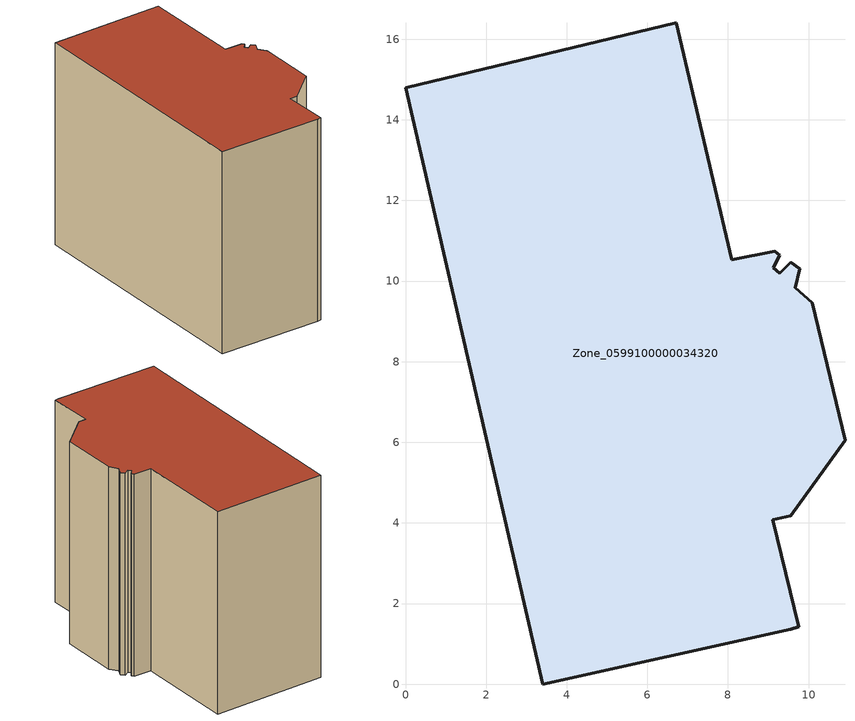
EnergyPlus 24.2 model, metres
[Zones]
Zone_0599100000034320
 floor ground (C_G): 10.09,9.46 10.9,6.05 9.55,4.18 9.11,4.08 9.76,1.43 9.55,1.36 3.41,0 0,14.79 6.71,16.41 8.1,10.53 9.15,10.74 9.29,10.64 9.12,10.33 9.28,10.19 9.55,10.46 9.78,10.31 9.67,9.84 z0
 wall outside (C_F): 8.1,10.53 6.71,16.41 0,14.79 3.41,0 9.55,1.36 9.76,1.43 9.11,4.08 9.55,4.18 10.9,6.05 10.09,9.46 9.67,9.84 9.78,10.31 9.55,10.46 9.28,10.19 9.12,10.33 9.29,10.64 9.15,10.74 8.1,10.53 z0:12.32
 roof outside (C_R): 9.12,10.33 9.29,10.64 9.15,10.74 8.1,10.53 6.71,16.41 0,14.79 3.41,0 9.55,1.36 9.76,1.43 9.11,4.08 9.55,4.18 10.9,6.05 10.09,9.46 9.67,9.84 9.78,10.31 9.55,10.46 9.28,10.19 z12.32
[BUILDING]
Pand.0599100000034320: North Axis=0; Terrain=City; Loads Convergence Tolerance Value=0.04; Temperature Convergence Tolerance Value=0.4; Solar Distribution=FullExterior; Maximum Number of Warmup Days=25; Minimum Number of Warmup Days=1
[Site:Location]
Rotterdam.The.Hague.AP_ZH_NLD Design_Conditions: Latitude=51.96; Longitude=4.45; Time Zone=1; Elevation=-4.5
[SITE:GROUNDTEMPERATURE:BUILDINGSURFACE]
18, 18, 18, 18, 18, 18, 18, 18, 18, 18, 18, 18
[MATERIAL] Thermal Absorptance=0.9; Solar Absorptance=0.7; Visible Absorptance=0.7
Name | Roughness | Thickness | Conductivity | Density | Specific Heat
G.TC.1946 | MediumSmooth | 0.15 | 1 | 540 | 1210
F.TC.1946 | Rough | 0.3 | 0.857143 | 1920 | 840
R.TC.1946 | MediumRough | 0.2 | 0.909091 | 1500 | 1000
[CONSTRUCTION]
C_G: G.TC.1946
C_F: F.TC.1946
C_R: R.TC.1946
[ZONE]
Zone_0599100000034320: Type=1; Multiplier=1; Ceiling Height=Autocalculate; Volume=Autocalculate; Floor Area=autocalculate; Part of Total Floor Area=Yes
[ZONEINFILTRATION:DESIGNFLOWRATE]
Infil_Zone_0599100000034320: Zone or ZoneList or Space or SpaceList=Zone_0599100000034320; Schedule=AlwaysOn; Design Flow Rate Calculation Method=Flow/Area; Flow Rate per Floor Area=0.003; Constant Term Coefficient=1; Temperature Term Coefficient=0; Velocity Term Coefficient=0; Velocity Squared Term Coefficient=0
[HVACTEMPLATE:ZONE:IDEALLOADSAIRSYSTEM]
Zone_0599100000034320: Maximum Heating Supply Air Temperature=50; Minimum Cooling Supply Air Temperature=13; Maximum Heating Supply Air Humidity Ratio=0.0156; Minimum Cooling Supply Air Humidity Ratio=0.0077; Heating Limit=NoLimit; Cooling Limit=NoLimit; Dehumidification Control Type=ConstantSensibleHeatRatio; Cooling Sensible Heat Ratio=0.7; Dehumidification Setpoint=60; Humidification Control Type=None; Humidification Setpoint=30; Outdoor Air Method=None; Outdoor Air Flow Rate per Person=0.00944; Outdoor Air Flow Rate per Zone Floor Area=0; Outdoor Air Flow Rate per Zone=0; Demand Controlled Ventilation Type=None; Outdoor Air Economizer Type=NoEconomizer; Heat Recovery Type=None; Sensible Heat Recovery Effectiveness=0.7; Latent Heat Recovery Effectiveness=0.65
[ZONECONTROL:THERMOSTAT]
ThermostatControl_Zone_0599100000034320: Zone or ZoneList=Zone_0599100000034320; Control Type Schedule=DualSetpointControlType; Control 1=Thermostat_Zone_0599100000034320; Temperature Difference Between Cutout And Setpoint=0
[THERMOSTATSETPOINT:DUALSETPOINT]
Thermostat_Zone_0599100000034320: Heating Setpoint Temperature Schedule=HeatingSetpoint_Zone_0599100000034320; Cooling Setpoint Temperature Schedule=CoolingSetpoint_Zone_0599100000034320
[SCHEDULE:COMPACT]
HeatingSetpoint_Zone_0599100000034320: Through: 12/31, For: AllDays, Until: 24:00, 21
CoolingSetpoint_Zone_0599100000034320: Through: 12/31, For: AllDays, Until: 24:00, 24
DualSetpointControlType: Through: 12/31, For: AllDays, Until: 24:00, 4
AlwaysOn: Through: 12/31, For: AllDays, Until: 24:00, 1
